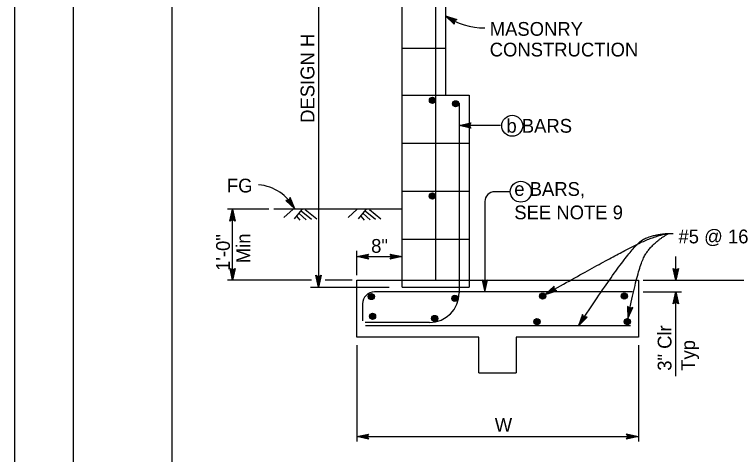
# Model space of a CAD drawing. Extents: x -894 to 866, y -472 to 714.
# Drawn here: x -894 to -527.5, y -241.2 to -17.6 of the extents above; entities that cross this region are included whole.
import ezdxf

# ---------------------------------------------------------------- set-up
doc = ezdxf.new("R2010")
doc.units = 0
for name, color, linetype in [('border_PLOTTING-ELEMENTS', 7, 'Continuous'), ('border_rw_22x34_Cut_Lines', 7, 'Continuous'), ('border_SHEET', 7, 'Continuous'), ('rd_CONST-DETAIL', 7, 'Continuous'), ('rd_CONST-DETAIL-anno', 7, 'Continuous')]:
    doc.layers.add(name, color=color, linetype=linetype)

msp = doc.modelspace()

# ---------------------------------------------------------------- linework, layer by layer
at = {"layer": 'border_PLOTTING-ELEMENTS'}
for points in [[(-894.04, -472.44), (865.96, -472.44), (865.96, 713.56), (-894.04, 713.56)], [(-864.04, 670.56), (835.96, 670.56), (835.96, -429.44), (-864.04, -429.44)]]:
    msp.add_lwpolyline(points, close=True, dxfattribs=at)
at = {"layer": 'border_rw_22x34_Cut_Lines'}
msp.add_lwpolyline([(-864.04, 670.56), (835.96, 670.56), (835.96, -429.44), (-864.04, -429.44)], close=True, dxfattribs=at)
at = {"layer": 'border_SHEET'}
msp.add_line((-814.04, -404.44), (-814.04, 645.56), dxfattribs=at)
at = {"layer": 'rd_CONST-DETAIL'}
for p, q in [((-697.3, -156.09), (-697.3, 65.41)), ((-675.3, 65.41), (-675.3, -58.59)), ((-680.3, 57.25), (-680.3, -152.59)), ((-697.3, -34.79), (-675.3, -34.79)), ((-697.3, -58.59), (-675.3, -58.59)), ((-675.3, -58.59), (-663.3, -58.59)), ((-663.3, -58.59), (-663.3, -156.09)), ((-668.3, -62.67), (-668.3, -159.03)), ((-697.3, -82.96), (-663.3, -82.96)), ((-697.3, -107.34), (-663.3, -107.34)), ((-697.3, -116.57), (-762.34, -116.57)), ((-752.59, -116.6), (-757.23, -120.73)), ((-748.2, -116.63), (-752.02, -121.5)), ((-746.41, -116.65), (-740.55, -121.48)), ((-720.07, -116.6), (-724.71, -120.73)), ((-715.68, -116.63), (-719.5, -121.5)), ((-713.89, -116.65), (-708.03, -121.48)), ((-750.8, -120.1), (-749.13, -122.16)), ((-749.53, -118.71), (-745.96, -121.96)), ((-748.57, -117.36), (-743.34, -121.68)), ((-718.28, -120.1), (-716.61, -122.16)), ((-717.01, -118.71), (-713.44, -121.96)), ((-716.05, -117.36), (-710.82, -121.68)), ((-697.3, -131.71), (-663.3, -131.71)), ((-720.3, -152.59), (-577.3, -152.59)), ((-720.3, -181.59), (-720.3, -152.59)), ((-577.3, -152.59), (-577.3, -181.59)), ((-574.9, -152.59), (-555.53, -152.59)), ((-697.3, -156.09), (-663.3, -156.09)), ((-580.3, -158.59), (-711.3, -158.59)), ((-717.3, -164.59), (-717.3, -173.19)), ((-683.3, -174.03), (-716.06, -174.03)), ((-581.3, -175.83), (-715.8, -175.83)), ((-658.3, -181.59), (-720.3, -181.59)), ((-658.3, -199.59), (-658.3, -181.59)), ((-577.3, -181.59), (-639.3, -181.59)), ((-639.3, -181.59), (-639.3, -199.59)), ((-658.3, -199.59), (-639.3, -199.59))]:
    msp.add_line(p, q, dxfattribs=at)
msp.add_lwpolyline([(-697.3, -116.57), (-762.34, -116.57)], dxfattribs=at)
for centre, radius in [((-681.87, -61.23), 1.56), ((-681.87, -61.23), 1.37), ((-681.87, -61.23), 1.19), ((-681.87, -61.23), 1), ((-681.87, -61.23), 0.812), ((-681.87, -61.23), 0.625), ((-681.87, -61.23), 0.437), ((-681.87, -61.23), 0.187), ((-670.13, -62.99), 1.56), ((-670.13, -62.99), 1.37), ((-670.13, -62.99), 1.19), ((-670.13, -62.99), 1), ((-670.13, -62.99), 0.812), ((-670.13, -62.99), 0.625), ((-670.13, -62.99), 0.437), ((-670.13, -62.99), 0.187), ((-681.9, -109.88), 1.56), ((-681.9, -109.88), 1.37), ((-681.9, -109.88), 1.19), ((-681.9, -109.88), 1), ((-681.9, -109.88), 0.812), ((-681.9, -109.88), 0.625), ((-681.9, -109.88), 0.437), ((-681.9, -109.88), 0.187), ((-712.87, -160.94), 1.56), ((-712.87, -160.94), 1.37), ((-712.87, -160.94), 1.19), ((-712.87, -160.94), 1), ((-712.87, -160.94), 0.812), ((-712.87, -160.94), 0.625), ((-712.87, -160.94), 0.437), ((-712.87, -160.94), 0.187), ((-670.5, -161.85), 1.56), ((-670.5, -161.85), 1.37), ((-670.5, -161.85), 1.19), ((-670.5, -161.85), 1), ((-670.5, -161.85), 0.812), ((-670.5, -161.85), 0.625), ((-625.94, -160.68), 1.56), ((-625.94, -160.68), 1.37), ((-625.94, -160.68), 1.19), ((-625.94, -160.68), 1), ((-625.94, -160.68), 0.812), ((-625.94, -160.68), 0.625), ((-625.94, -160.68), 0.437), ((-625.94, -160.68), 0.187), ((-584.48, -160.65), 1.56), ((-584.48, -160.65), 1.37), ((-584.48, -160.65), 1.19), ((-584.48, -160.65), 1), ((-584.48, -160.65), 0.812), ((-584.48, -160.65), 0.625), ((-584.48, -160.65), 0.437), ((-584.48, -160.65), 0.187), ((-670.5, -161.85), 0.437), ((-670.5, -161.85), 0.187), ((-712.27, -170.97), 1.56), ((-712.27, -170.97), 1.37), ((-712.27, -170.97), 1.19), ((-712.27, -170.97), 1), ((-712.27, -170.97), 0.812), ((-712.27, -170.97), 0.625), ((-712.27, -170.97), 0.437), ((-712.27, -170.97), 0.187), ((-680.72, -172.03), 1.56), ((-680.72, -172.03), 1.37), ((-680.72, -172.03), 1.19), ((-680.72, -172.03), 1), ((-680.72, -172.03), 0.812), ((-680.72, -172.03), 0.625), ((-680.72, -172.03), 0.437), ((-680.72, -172.03), 0.187), ((-628.81, -173.7), 1.56), ((-582.95, -173.7), 1.56), ((-628.81, -173.7), 1.37), ((-628.81, -173.7), 1.19), ((-628.81, -173.7), 1), ((-628.81, -173.7), 0.812), ((-628.81, -173.7), 0.625), ((-628.81, -173.7), 0.437), ((-628.81, -173.7), 0.187), ((-582.95, -173.7), 1.37), ((-582.95, -173.7), 1.19), ((-582.95, -173.7), 1), ((-582.95, -173.7), 0.812), ((-582.95, -173.7), 0.625), ((-582.95, -173.7), 0.437), ((-582.95, -173.7), 0.187)]:
    msp.add_circle(centre, radius, dxfattribs=at)
for centre, radius, start, end in [((-711.3, -164.59), 6, 90, 180), ((-683.3, -159.03), 15, 270, 360)]:
    msp.add_arc(centre, radius, start, end, dxfattribs=at)
at = {"layer": 'rd_CONST-DETAIL-anno'}
for p, q in [((-739.74, 60.41), (-739.74, -156.09)), ((-670.82, -22.53), (-675.3, -18.32)), ((-675.3, -18.32), (-675.3, -18.32)), ((-675.3, -18.32), (-669.46, -20.23)), ((-670.82, -22.11), (-674.11, -19.02)), ((-674.1, -19.02), (-669.84, -20.42)), ((-670.84, -21.69), (-672.92, -19.73)), ((-672.92, -19.73), (-670.17, -20.63)), ((-670.82, -21.3), (-671.73, -20.43)), ((-671.73, -20.43), (-670.56, -20.82)), ((-669.46, -20.23), (-670.82, -20.97)), ((-670.82, -20.97), (-670.82, -22.53)), ((-669.46, -20.23), (-669.46, -20.23)), ((-670.82, -22.53), (-670.82, -22.53)), ((-668.31, -74.09), (-662.31, -72.76)), ((-666.92, -74.09), (-662.54, -73.12)), ((-662.31, -72.76), (-663.11, -74.09)), ((-662.31, -72.76), (-662.31, -72.76)), ((-647.27, -74.09), (-668.31, -74.09)), ((-662.31, -75.43), (-668.31, -74.09)), ((-668.31, -74.09), (-668.31, -74.09)), ((-662.52, -75.07), (-666.93, -74.09)), ((-665.54, -74.09), (-662.72, -73.47)), ((-662.76, -74.71), (-665.54, -74.09)), ((-664.16, -74.09), (-662.95, -73.82)), ((-662.93, -74.37), (-664.16, -74.09)), ((-663.11, -74.09), (-662.31, -75.43)), ((-662.31, -75.43), (-662.31, -75.43)), ((-642.34, -107.66), (-650.26, -107.66)), ((-754.68, -112.06), (-756.23, -112.15)), ((-756.23, -112.15), (-756.23, -112.15)), ((-756.23, -112.15), (-751.75, -116.36)), ((-755.82, -112.13), (-752.53, -115.22)), ((-755.39, -112.12), (-753.31, -114.08)), ((-755, -112.07), (-754.09, -112.94)), ((-754.02, -110.65), (-754.68, -112.06)), ((-754.09, -112.94), (-754.54, -111.78)), ((-753.31, -114.08), (-754.38, -111.39)), ((-752.53, -115.21), (-754.19, -111.05)), ((-751.75, -116.36), (-754.02, -110.65)), ((-754.02, -110.65), (-754.02, -110.65)), ((-655.26, -112.66), (-655.26, -158.59)), ((-764.84, -116.57), (-785.91, -116.57)), ((-784.63, -122.57), (-783.29, -116.57)), ((-783.29, -152.59), (-783.29, -116.57)), ((-783.29, -116.57), (-783.29, -116.57)), ((-783.29, -116.57), (-781.96, -122.57)), ((-751.75, -116.36), (-751.75, -116.36)), ((-784.27, -122.36), (-783.29, -117.95)), ((-783.91, -122.12), (-783.29, -119.33)), ((-783.56, -121.95), (-783.29, -120.72)), ((-783.29, -119.33), (-782.66, -122.16)), ((-783.29, -120.72), (-783.02, -121.92)), ((-783.28, -117.96), (-782.31, -122.34)), ((-783.29, -121.77), (-784.63, -122.57)), ((-784.63, -122.57), (-784.63, -122.57)), ((-781.96, -122.57), (-783.29, -121.77)), ((-781.96, -122.57), (-781.96, -122.57)), ((-720.3, -150.06), (-720.3, -137.65)), ((-720.3, -140.66), (-714.3, -139.33)), ((-720.3, -140.66), (-697.3, -140.66)), ((-714.3, -142), (-720.3, -140.66)), ((-720.3, -140.66), (-720.3, -140.66)), ((-714.51, -141.64), (-718.92, -140.66)), ((-718.91, -140.65), (-714.53, -139.69)), ((-717.53, -140.66), (-714.71, -140.03)), ((-714.75, -141.28), (-717.53, -140.66)), ((-716.15, -140.66), (-714.94, -140.39)), ((-714.92, -140.93), (-716.15, -140.66)), ((-714.3, -139.33), (-715.1, -140.66)), ((-715.1, -140.66), (-714.3, -142)), ((-714.3, -139.33), (-714.3, -139.33)), ((-714.3, -142), (-714.3, -142)), ((-702.5, -140.66), (-703.3, -139.32)), ((-703.3, -139.32), (-703.3, -139.32)), ((-703.3, -139.32), (-697.3, -140.66)), ((-697.3, -140.66), (-703.3, -141.99)), ((-703.3, -141.99), (-702.5, -140.66)), ((-703.3, -141.99), (-703.3, -141.99)), ((-703.08, -139.67), (-698.68, -140.66)), ((-698.69, -140.66), (-703.06, -141.63)), ((-700.06, -140.65), (-702.88, -141.28)), ((-702.85, -140.03), (-700.06, -140.65)), ((-702.67, -140.38), (-701.44, -140.65)), ((-701.44, -140.65), (-702.65, -140.92)), ((-697.3, -140.66), (-697.3, -140.66)), ((-558.3, -152.59), (-558.3, -140.52)), ((-783.29, -152.59), (-784.62, -146.59)), ((-784.62, -146.59), (-784.62, -146.59)), ((-784.62, -146.59), (-783.29, -147.39)), ((-783.29, -147.39), (-781.95, -146.59)), ((-781.95, -146.59), (-783.29, -152.59)), ((-781.95, -146.59), (-781.95, -146.59)), ((-558.3, -152.59), (-559.63, -146.59)), ((-559.63, -146.59), (-559.63, -146.59)), ((-559.63, -146.59), (-558.3, -147.39)), ((-558.3, -147.39), (-556.96, -146.59)), ((-556.96, -146.59), (-558.3, -152.59)), ((-556.96, -146.59), (-556.96, -146.59)), ((-783.29, -151.2), (-784.26, -146.82)), ((-783.28, -149.83), (-783.91, -147)), ((-783.28, -148.45), (-783.55, -147.24)), ((-782.3, -146.81), (-783.28, -151.21)), ((-782.66, -147.04), (-783.28, -149.83)), ((-783.01, -147.22), (-783.28, -148.45)), ((-739.74, -156.09), (-741.07, -150.09)), ((-741.07, -150.09), (-741.07, -150.09)), ((-741.07, -150.09), (-739.74, -150.89)), ((-739.74, -150.89), (-738.4, -150.09)), ((-738.4, -150.09), (-739.74, -156.09)), ((-738.4, -150.09), (-738.4, -150.09)), ((-558.3, -151.2), (-559.27, -146.82)), ((-558.29, -149.83), (-558.92, -147)), ((-558.29, -148.45), (-558.56, -147.24)), ((-557.31, -146.81), (-558.3, -151.21)), ((-557.67, -147.04), (-558.29, -149.83)), ((-558.02, -147.22), (-558.29, -148.45)), ((-743.22, -152.59), (-785.91, -152.59)), ((-783.29, -152.59), (-783.29, -152.59)), ((-739.75, -154.7), (-740.71, -150.32)), ((-739.74, -153.33), (-740.37, -150.5)), ((-739.74, -151.95), (-740.01, -150.74)), ((-738.76, -150.31), (-739.74, -154.71)), ((-739.12, -150.54), (-739.74, -153.33)), ((-739.46, -150.72), (-739.74, -151.95)), ((-722.59, -152.59), (-736.29, -152.59)), ((-655.26, -153.39), (-656.6, -152.59)), ((-656.6, -152.59), (-656.6, -152.59)), ((-656.6, -152.59), (-655.26, -158.59)), ((-656.24, -152.81), (-655.26, -157.21)), ((-655.88, -153.04), (-655.26, -155.83)), ((-655.53, -153.22), (-655.26, -154.45)), ((-655.26, -158.59), (-653.93, -152.59)), ((-653.93, -152.59), (-655.26, -153.39)), ((-655.26, -155.83), (-654.63, -153)), ((-655.26, -154.45), (-654.99, -153.24)), ((-655.25, -157.2), (-654.29, -152.83)), ((-653.93, -152.59), (-653.93, -152.59)), ((-573.8, -152.59), (-497.1, -152.59)), ((-558.3, -152.59), (-558.3, -152.59)), ((-743.77, -156.09), (-703.83, -156.09)), ((-739.74, -156.09), (-739.74, -156.09)), ((-620.1, -155.71), (-624.63, -159.87)), ((-620.11, -156.13), (-623.43, -159.18)), ((-620.13, -156.56), (-622.24, -158.49)), ((-620.11, -156.94), (-621.04, -157.8)), ((-621.04, -157.8), (-619.86, -157.42)), ((-620.12, -157.27), (-620.1, -155.71)), ((-618.77, -158.02), (-620.12, -157.27)), ((-620.1, -155.71), (-620.1, -155.71)), ((-655.26, -158.59), (-655.26, -158.59)), ((-624.63, -159.87), (-618.77, -158.02)), ((-624.63, -159.87), (-624.63, -159.87)), ((-623.42, -159.18), (-619.15, -157.83)), ((-622.24, -158.49), (-619.48, -157.62)), ((-618.77, -158.02), (-618.77, -158.02)), ((-574.9, -158.59), (-555.53, -158.59)), ((-559.64, -164.59), (-558.3, -158.59)), ((-559.28, -164.37), (-558.3, -159.97)), ((-558.3, -201.34), (-558.3, -158.59)), ((-558.3, -158.59), (-558.3, -158.59)), ((-558.3, -158.59), (-556.97, -164.59)), ((-558.29, -159.98), (-557.33, -164.35)), ((-558.3, -163.79), (-559.64, -164.59)), ((-559.64, -164.59), (-559.64, -164.59)), ((-558.92, -164.14), (-558.3, -161.35)), ((-558.57, -163.96), (-558.3, -162.73)), ((-558.3, -161.35), (-557.67, -164.18)), ((-558.3, -162.73), (-558.03, -163.94)), ((-556.97, -164.59), (-558.3, -163.79)), ((-556.97, -164.59), (-556.97, -164.59)), ((-581.65, -167.05), (-582.8, -166)), ((-582.8, -166), (-582.8, -166)), ((-582.8, -166), (-582.66, -172.14)), ((-582.66, -172.14), (-580.18, -166.52)), ((-582.5, -166.28), (-582.39, -170.79)), ((-582.39, -170.78), (-580.58, -166.68)), ((-582.19, -166.58), (-582.13, -169.43)), ((-582.13, -169.43), (-580.96, -166.79)), ((-581.88, -166.82), (-581.86, -168.08)), ((-581.86, -168.08), (-581.36, -166.95)), ((-580.18, -166.52), (-581.65, -167.05)), ((-580.18, -166.52), (-580.18, -166.52)), ((-605.65, -170.04), (-607.73, -175.83)), ((-607.73, -175.83), (-603.4, -171.47)), ((-605.47, -170.42), (-606.99, -174.66)), ((-606.98, -174.66), (-603.83, -171.48)), ((-605.29, -170.81), (-606.26, -173.5)), ((-606.26, -173.5), (-604.21, -171.44)), ((-604.95, -171.44), (-605.65, -170.04)), ((-605.65, -170.04), (-605.65, -170.04)), ((-605.09, -171.14), (-605.52, -172.33)), ((-605.52, -172.33), (-604.64, -171.45)), ((-603.4, -171.47), (-604.95, -171.44)), ((-603.4, -171.47), (-603.4, -171.47)), ((-582.66, -172.14), (-582.66, -172.14)), ((-607.73, -175.83), (-607.73, -175.83)), ((-720.3, -185.62), (-720.3, -234.57)), ((-577.3, -185.62), (-577.3, -234.57)), ((-720.3, -232.07), (-714.3, -230.74)), ((-714.3, -230.74), (-715.1, -232.07)), ((-714.3, -230.74), (-714.3, -230.74)), ((-582.5, -232.07), (-583.3, -230.73)), ((-583.3, -230.73), (-583.3, -230.73)), ((-583.3, -230.73), (-577.3, -232.07)), ((-720.3, -232.07), (-577.3, -232.07)), ((-714.3, -233.41), (-720.3, -232.07)), ((-720.3, -232.07), (-720.3, -232.07)), ((-714.51, -233.06), (-718.92, -232.07)), ((-718.91, -232.07), (-714.53, -231.1)), ((-717.53, -232.07), (-714.71, -231.45)), ((-714.75, -232.7), (-717.53, -232.07)), ((-716.15, -232.08), (-714.94, -231.81)), ((-714.92, -232.35), (-716.15, -232.08)), ((-715.1, -232.07), (-714.3, -233.41)), ((-714.3, -233.41), (-714.3, -233.41)), ((-577.3, -232.07), (-583.3, -233.4)), ((-583.3, -233.4), (-582.5, -232.07)), ((-583.3, -233.4), (-583.3, -233.4)), ((-583.08, -231.09), (-578.68, -232.07)), ((-578.69, -232.08), (-583.06, -233.04)), ((-580.06, -232.07), (-582.88, -232.7)), ((-582.85, -231.45), (-580.06, -232.07)), ((-582.67, -231.79), (-581.44, -232.07)), ((-581.44, -232.07), (-582.65, -232.34)), ((-577.3, -232.07), (-577.3, -232.07))]:
    msp.add_line(p, q, dxfattribs=at)
for centre in [(-641.39, -74.17), (-637.02, -107.66)]:
    msp.add_circle(centre, 5.32, dxfattribs=at)
for centre, radius, start, end in [((-655.89, 9.45), 33.87, 235.0511, 271.1188), ((-772.3, -127.31), 23.28, 28.0529, 84.5669), ((-650.26, -112.66), 5, 90, 180)]:
    msp.add_arc(centre, radius, start, end, dxfattribs=at)
for points in [[(-624.63, -159.87), (-584.83, -137.37), (-566.88, -129.37), (-562.18, -128.99)], [(-607.73, -175.83), (-581.17, -135.11), (-568.71, -128.82), (-559.65, -128.82)], [(-582.66, -172.18), (-577.56, -145.55), (-569.87, -133.39), (-562.18, -128.99)]]:
    msp.add_open_spline(points, degree=2, dxfattribs=at)

# ---------------------------------------------------------------- texts
for s, p in [('MASONRY', (-652.8, -28.48)), ('CONSTRUCTION', (-652.8, -38.98)), ('b BARS', (-644.31, -77.7)), ('FG', (-786.21, -108.06)), ('e BARS,', (-640.32, -109.78)), ('SEE NOTE 9', (-640.32, -121.68)), ('#5 @ 16', (-557, -133.9)), ('8"', (-712.99, -138.7)), ('W', (-650.24, -229.56))]:
    msp.add_text(s, height=7, dxfattribs=at).set_placement(p)
for s, p in [('DESIGN H', (-741.79, -72.68)), ('1\'-0"', (-784.67, -147.88)), ('Min', (-774.39, -143.98)), ('3" Clr', (-560.54, -198.62)), ('Typ', (-548.6, -198.62))]:
    msp.add_text(s, height=7, rotation=90, dxfattribs=at).set_placement(p)

doc.saveas('drawing.dxf')
